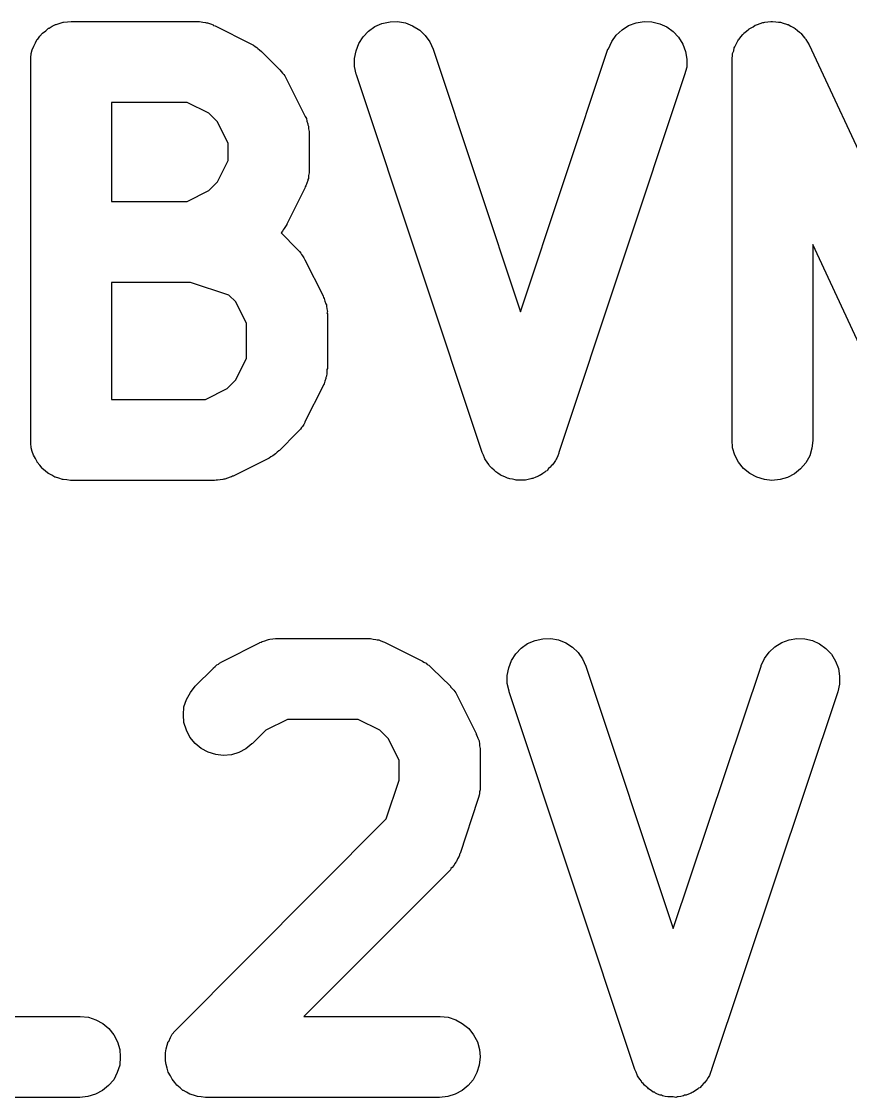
# Model space of a CAD drawing. Extents: x 74.5 to 148.7, y -138.1 to -71.3.
# Drawn here: x 114.725 to 116.261, y -100.595 to -98.602 of the extents above; entities that cross this region are included whole.
import ezdxf

# ---------------------------------------------------------------- set-up
doc = ezdxf.new("R2010")
doc.units = 0
doc.header["$MEASUREMENT"] = 0
doc.layers.add('BLACK', color=7, linetype='CONTINUOUS')

msp = doc.modelspace()

# ---------------------------------------------------------------- linework, layer by layer
at = {"layer": 'BLACK', "linetype": 'CONTINUOUS'}
for p, q in [((114.782, -98.6106), (114.788, -98.6073)), ((114.788, -98.6072), (114.789, -98.6071)), ((114.788, -98.6073), (114.788, -98.6072)), ((114.789, -98.6071), (114.795, -98.6051)), ((114.795, -98.6051), (114.802, -98.6031)), ((114.802, -98.6031), (114.803, -98.603)), ((114.802, -98.6031), (114.802, -98.6031)), ((114.803, -98.603), (114.81, -98.6024)), ((114.81, -98.6024), (114.817, -98.6017)), ((114.817, -98.6017), (115.05, -98.6017)), ((115.05, -98.6017), (115.051, -98.6017)), ((115.051, -98.6017), (115.053, -98.6019)), ((115.053, -98.6019), (115.055, -98.6019)), ((115.055, -98.6019), (115.061, -98.6027)), ((115.061, -98.6027), (115.066, -98.6033)), ((115.066, -98.6033), (115.068, -98.604)), ((115.068, -98.604), (115.07, -98.6043)), ((115.07, -98.6043), (115.075, -98.6062)), ((115.075, -98.6062), (115.08, -98.6077)), ((115.08, -98.6077), (115.081, -98.6088)), ((115.38, -98.6112), (115.393, -98.6054)), ((115.393, -98.6054), (115.408, -98.6022)), ((115.408, -98.6022), (115.422, -98.6019)), ((115.422, -98.6019), (115.437, -98.6044)), ((115.437, -98.6044), (115.45, -98.6097)), ((115.85, -98.6092), (115.864, -98.6041)), ((115.864, -98.6041), (115.879, -98.6018)), ((115.879, -98.6018), (115.893, -98.6023)), ((115.893, -98.6023), (115.908, -98.6057)), ((115.908, -98.6057), (115.921, -98.6117)), ((116.081, -98.6113), (116.085, -98.6085)), ((116.085, -98.6085), (116.087, -98.6079)), ((116.087, -98.6079), (116.089, -98.6071)), ((116.089, -98.6071), (116.094, -98.6055)), ((116.094, -98.6055), (116.099, -98.6037)), ((116.099, -98.6037), (116.101, -98.6035)), ((116.101, -98.6035), (116.103, -98.603)), ((116.103, -98.603), (116.108, -98.6025)), ((116.108, -98.6025), (116.114, -98.6017)), ((116.114, -98.6017), (116.115, -98.6018)), ((116.115, -98.6018), (116.117, -98.6017)), ((116.117, -98.6017), (116.123, -98.6023)), ((116.123, -98.6023), (116.128, -98.6026)), ((116.128, -98.6026), (116.13, -98.603)), ((116.13, -98.603), (116.132, -98.6032)), ((116.132, -98.6032), (116.137, -98.6049)), ((116.137, -98.6049), (116.143, -98.6063)), ((116.143, -98.6063), (116.144, -98.607)), ((116.144, -98.607), (116.146, -98.6075)), ((116.146, -98.6075), (116.151, -98.6102)), ((114.759, -98.6289), (114.764, -98.6234)), ((114.764, -98.6231), (114.77, -98.6187)), ((114.764, -98.6233), (114.764, -98.6231)), ((114.764, -98.6234), (114.764, -98.6233)), ((114.77, -98.6187), (114.775, -98.6142)), ((114.775, -98.6141), (114.776, -98.6139)), ((114.775, -98.6142), (114.775, -98.6141)), ((114.776, -98.6139), (114.782, -98.6106)), ((115.081, -98.6088), (115.084, -98.6096)), ((115.084, -98.6096), (115.15, -98.6429)), ((115.358, -98.6301), (115.368, -98.6196)), ((115.368, -98.6196), (115.38, -98.6112)), ((115.45, -98.6097), (115.463, -98.6175)), ((115.463, -98.6175), (115.473, -98.6276)), ((115.473, -98.6276), (115.482, -98.6396)), ((115.819, -98.6387), (115.827, -98.6268)), ((115.827, -98.6268), (115.838, -98.6169)), ((115.838, -98.6169), (115.85, -98.6092)), ((115.921, -98.6117), (115.933, -98.6203)), ((115.933, -98.6203), (115.943, -98.6309)), ((116.058, -98.63), (116.062, -98.6255)), ((116.062, -98.6255), (116.063, -98.6244)), ((116.063, -98.6244), (116.064, -98.6231)), ((116.064, -98.6231), (116.069, -98.6196)), ((116.069, -98.6196), (116.073, -98.6158)), ((116.073, -98.6158), (116.074, -98.615)), ((116.074, -98.615), (116.076, -98.6139)), ((116.076, -98.6139), (116.081, -98.6113)), ((116.151, -98.6102), (116.156, -98.6126)), ((116.156, -98.6126), (116.157, -98.6137)), ((116.157, -98.6137), (116.159, -98.6145)), ((116.159, -98.6145), (116.163, -98.6181)), ((116.163, -98.6181), (116.167, -98.6214)), ((116.167, -98.6214), (116.169, -98.6227)), ((116.169, -98.6227), (116.17, -98.6238)), ((116.17, -98.6238), (116.173, -98.6282)), ((116.173, -98.6282), (116.177, -98.6324)), ((114.745, -98.6544), (114.748, -98.6476)), ((114.748, -98.6471), (114.751, -98.6409)), ((114.748, -98.6474), (114.748, -98.6471)), ((114.748, -98.6476), (114.748, -98.6474)), ((114.751, -98.6409), (114.754, -98.6347)), ((114.754, -98.6347), (114.755, -98.6345)), ((114.755, -98.6343), (114.759, -98.6289)), ((114.755, -98.6345), (114.755, -98.6343)), ((115.15, -98.6429), (115.151, -98.6434)), ((115.151, -98.6434), (115.155, -98.6457)), ((115.155, -98.6457), (115.158, -98.6477)), ((115.158, -98.6477), (115.161, -98.6497)), ((115.345, -98.656), (115.35, -98.6424)), ((115.35, -98.6424), (115.358, -98.6301)), ((115.482, -98.6396), (115.488, -98.6529)), ((115.813, -98.652), (115.819, -98.6387)), ((115.943, -98.6309), (115.951, -98.6434)), ((115.951, -98.6434), (115.956, -98.657)), ((116.047, -98.6488), (116.048, -98.6471)), ((116.048, -98.6471), (116.05, -98.6422)), ((116.05, -98.6422), (116.053, -98.6372)), ((116.053, -98.6372), (116.054, -98.6358)), ((116.054, -98.6358), (116.055, -98.6343)), ((116.055, -98.6343), (116.058, -98.63)), ((116.177, -98.6324), (116.178, -98.6338)), ((116.178, -98.6338), (116.179, -98.6352)), ((116.179, -98.6352), (116.182, -98.6401)), ((116.182, -98.6401), (116.185, -98.6449)), ((116.185, -98.6449), (116.35, -98.9993)), ((114.742, -98.6685), (114.743, -98.6616)), ((114.743, -98.6611), (114.745, -98.6544)), ((114.743, -98.6613), (114.743, -98.6611)), ((114.743, -98.6616), (114.743, -98.6613)), ((115.161, -98.6497), (115.163, -98.6514)), ((115.163, -98.6514), (115.166, -98.6543)), ((115.166, -98.6543), (115.17, -98.657)), ((115.17, -98.657), (115.203, -98.6903)), ((115.342, -98.6704), (115.345, -98.656)), ((115.488, -98.6529), (115.65, -99.1395)), ((115.65, -99.1395), (115.812, -98.6529)), ((115.812, -98.6529), (115.813, -98.652)), ((115.956, -98.657), (115.958, -98.6715)), ((116.042, -98.67), (116.043, -98.6644)), ((116.043, -98.6611), (116.045, -98.6557)), ((116.043, -98.6628), (116.043, -98.6611)), ((116.043, -98.6644), (116.043, -98.6628)), ((116.045, -98.6557), (116.046, -98.6503)), ((116.046, -98.6503), (116.047, -98.6488)), ((114.742, -98.6756), (114.742, -98.6685)), ((114.742, -98.6761), (114.742, -98.6756)), ((114.742, -98.6762), (114.742, -98.6761)), ((114.742, -98.6761), (114.742, -98.6761)), ((114.742, -98.6767), (114.742, -98.6762)), ((114.742, -99.3767), (114.742, -98.6767)), ((115.342, -98.6851), (115.342, -98.6704)), ((115.345, -98.6994), (115.342, -98.6851)), ((115.958, -98.6861), (115.954, -98.7004)), ((115.958, -98.6715), (115.958, -98.6861)), ((116.042, -98.6756), (116.042, -98.67)), ((116.042, -98.6767), (116.042, -98.6756)), ((116.042, -99.3767), (116.042, -98.6767)), ((115.203, -98.6903), (115.204, -98.691)), ((115.204, -98.691), (115.206, -98.6943)), ((115.206, -98.6943), (115.209, -98.6974)), ((115.209, -98.6974), (115.211, -98.7)), ((115.211, -98.7), (115.213, -98.7025)), ((115.213, -98.7025), (115.215, -98.7062)), ((115.215, -98.7062), (115.217, -98.7098)), ((115.346, -98.7004), (115.345, -98.6994)), ((115.579, -99.4004), (115.346, -98.7004)), ((115.954, -98.7004), (115.721, -99.4004)), ((115.217, -98.7098), (115.25, -98.7765)), ((114.892, -98.7517), (114.892, -98.935)), ((115.032, -98.7517), (114.892, -98.7517)), ((115.072, -98.7716), (115.032, -98.7517)), ((115.088, -98.7878), (115.072, -98.7716)), ((115.108, -98.8277), (115.088, -98.7878)), ((115.25, -98.7765), (115.251, -98.7774)), ((115.251, -98.7774), (115.252, -98.7795)), ((115.252, -98.7795), (115.253, -98.7814)), ((115.253, -98.7814), (115.254, -98.7863)), ((115.254, -98.7863), (115.256, -98.7911)), ((115.256, -98.7911), (115.256, -98.7933)), ((115.256, -98.7933), (115.257, -98.7954)), ((115.257, -98.7954), (115.257, -98.8005)), ((115.257, -98.8005), (115.258, -98.8056)), ((115.258, -98.8056), (115.258, -98.8078)), ((115.258, -98.8078), (115.258, -98.81)), ((115.108, -98.859), (115.108, -98.8277)), ((115.258, -98.81), (115.258, -98.8767)), ((115.088, -98.8989), (115.108, -98.859)), ((115.258, -98.8821), (115.257, -98.8872)), ((115.257, -98.8872), (115.257, -98.8923)), ((115.258, -98.8767), (115.258, -98.8777)), ((115.258, -98.8777), (115.258, -98.8799)), ((115.258, -98.8799), (115.258, -98.8821)), ((115.072, -98.915), (115.088, -98.8989)), ((115.252, -98.9062), (115.251, -98.9081)), ((115.254, -98.9013), (115.252, -98.9062)), ((115.256, -98.8965), (115.254, -98.9013)), ((115.257, -98.8923), (115.256, -98.8944)), ((115.256, -98.8944), (115.256, -98.8965)), ((115.032, -98.935), (115.072, -98.915)), ((115.25, -98.9102), (115.217, -98.9769)), ((115.251, -98.9081), (115.25, -98.9102)), ((114.892, -98.935), (115.032, -98.935)), ((115.212, -98.9851), (115.21, -98.9875)), ((115.214, -98.9813), (115.212, -98.9851)), ((115.217, -98.9778), (115.214, -98.9813)), ((115.217, -98.9769), (115.217, -98.9778)), ((115.209, -98.9901), (115.206, -98.993)), ((115.206, -98.993), (115.236, -99.0236)), ((115.21, -98.9875), (115.209, -98.9901)), ((115.236, -99.0236), (115.237, -99.0244)), ((115.237, -99.0244), (115.24, -99.0277)), ((116.282, -99.2084), (116.192, -99.0147)), ((116.192, -99.0147), (116.192, -99.3767)), ((115.24, -99.0277), (115.243, -99.0307)), ((115.243, -99.0307), (115.244, -99.0334)), ((115.244, -99.0334), (115.246, -99.0358)), ((115.246, -99.0358), (115.248, -99.0396)), ((115.248, -99.0396), (115.25, -99.0431)), ((115.25, -99.0431), (115.284, -99.1098)), ((114.892, -99.085), (114.892, -99.3017)), ((115.038, -99.085), (114.892, -99.085)), ((115.109, -99.1089), (115.038, -99.085)), ((115.122, -99.1211), (115.109, -99.1089)), ((115.142, -99.161), (115.122, -99.1211)), ((115.284, -99.1098), (115.284, -99.1107)), ((115.284, -99.1107), (115.285, -99.1128)), ((115.285, -99.1128), (115.286, -99.1148)), ((115.286, -99.1148), (115.287, -99.1197)), ((115.287, -99.1197), (115.289, -99.1245)), ((115.289, -99.1245), (115.29, -99.1267)), ((115.29, -99.1267), (115.29, -99.1288)), ((115.29, -99.1288), (115.291, -99.1339)), ((115.291, -99.1339), (115.292, -99.1389)), ((115.292, -99.1389), (115.291, -99.1411)), ((115.291, -99.1411), (115.292, -99.1433)), ((115.292, -99.1433), (115.292, -99.2433)), ((115.142, -99.2256), (115.142, -99.161)), ((115.122, -99.2656), (115.142, -99.2256)), ((115.292, -99.2444), (115.291, -99.2466)), ((115.292, -99.2433), (115.292, -99.2444)), ((115.106, -99.2817), (115.122, -99.2656)), ((115.289, -99.2632), (115.287, -99.268)), ((115.29, -99.2589), (115.289, -99.261)), ((115.289, -99.261), (115.289, -99.2632)), ((115.291, -99.2538), (115.29, -99.2589)), ((115.291, -99.2466), (115.291, -99.2488)), ((115.291, -99.2488), (115.291, -99.2538)), ((115.066, -99.3017), (115.106, -99.2817)), ((115.284, -99.2769), (115.25, -99.3435)), ((115.285, -99.2748), (115.284, -99.2769)), ((115.286, -99.2729), (115.285, -99.2748)), ((115.287, -99.268), (115.286, -99.2729)), ((114.892, -99.3017), (115.066, -99.3017)), ((115.25, -99.3445), (115.248, -99.348)), ((115.25, -99.3435), (115.25, -99.3445)), ((115.236, -99.363), (115.203, -99.3964)), ((115.239, -99.3598), (115.236, -99.363)), ((115.242, -99.3568), (115.239, -99.3598)), ((115.244, -99.3541), (115.242, -99.3568)), ((115.246, -99.3517), (115.244, -99.3541)), ((115.248, -99.348), (115.246, -99.3517)), ((114.742, -99.3837), (114.742, -99.3767)), ((114.743, -99.3907), (114.742, -99.3837)), ((116.043, -99.3912), (116.042, -99.3767)), ((116.192, -99.3777), (116.19, -99.3923)), ((116.192, -99.3767), (116.192, -99.3777)), ((114.743, -99.391), (114.743, -99.3907)), ((114.743, -99.3912), (114.743, -99.391)), ((114.745, -99.398), (114.743, -99.3912)), ((114.747, -99.4048), (114.745, -99.398)), ((114.747, -99.405), (114.747, -99.4048)), ((114.747, -99.4052), (114.747, -99.405)), ((114.751, -99.4115), (114.747, -99.4052)), ((115.193, -99.4043), (115.191, -99.4062)), ((115.196, -99.4026), (115.193, -99.4043)), ((115.199, -99.3997), (115.196, -99.4026)), ((115.202, -99.3971), (115.199, -99.3997)), ((115.203, -99.3964), (115.202, -99.3971)), ((115.581, -99.4051), (115.579, -99.4004)), ((115.583, -99.41), (115.581, -99.4051)), ((115.721, -99.4014), (115.719, -99.4061)), ((115.721, -99.4004), (115.721, -99.4014)), ((116.047, -99.4052), (116.043, -99.3912)), ((116.054, -99.4182), (116.047, -99.4052)), ((116.19, -99.3923), (116.186, -99.4062)), ((114.754, -99.4177), (114.751, -99.4115)), ((114.754, -99.4179), (114.754, -99.4177)), ((114.754, -99.4182), (114.754, -99.4179)), ((114.759, -99.4237), (114.754, -99.4182)), ((114.763, -99.4291), (114.759, -99.4237)), ((115.184, -99.4104), (115.117, -99.4437)), ((115.187, -99.4082), (115.184, -99.4104)), ((115.191, -99.4062), (115.187, -99.4082)), ((115.584, -99.4118), (115.583, -99.41)), ((115.585, -99.4138), (115.584, -99.4118)), ((115.588, -99.418), (115.585, -99.4138)), ((115.591, -99.4224), (115.588, -99.418)), ((115.592, -99.424), (115.591, -99.4224)), ((115.593, -99.4257), (115.592, -99.424)), ((115.597, -99.4293), (115.593, -99.4257)), ((115.707, -99.4248), (115.706, -99.4265)), ((115.709, -99.4232), (115.707, -99.4248)), ((115.712, -99.4189), (115.709, -99.4232)), ((115.715, -99.4147), (115.712, -99.4189)), ((115.716, -99.4127), (115.715, -99.4147)), ((115.717, -99.4109), (115.716, -99.4127)), ((115.719, -99.4061), (115.717, -99.4109)), ((116.063, -99.4295), (116.054, -99.4182)), ((116.179, -99.419), (116.169, -99.4303)), ((116.186, -99.4062), (116.179, -99.419)), ((114.763, -99.4293), (114.763, -99.4291)), ((114.763, -99.4295), (114.763, -99.4293)), ((114.769, -99.434), (114.763, -99.4295)), ((114.774, -99.4385), (114.769, -99.434)), ((114.775, -99.4387), (114.774, -99.4385)), ((114.775, -99.4388), (114.775, -99.4387)), ((114.781, -99.4422), (114.775, -99.4388)), ((114.787, -99.4456), (114.781, -99.4422)), ((114.787, -99.4457), (114.787, -99.4456)), ((114.788, -99.4458), (114.787, -99.4457)), ((115.114, -99.445), (115.112, -99.446)), ((115.116, -99.4442), (115.114, -99.445)), ((115.117, -99.4437), (115.116, -99.4442)), ((115.601, -99.4331), (115.597, -99.4293)), ((115.602, -99.4343), (115.601, -99.4331)), ((115.604, -99.4358), (115.602, -99.4343)), ((115.608, -99.4386), (115.604, -99.4358)), ((115.612, -99.4416), (115.608, -99.4386)), ((115.614, -99.4425), (115.612, -99.4416)), ((115.616, -99.4436), (115.614, -99.4425)), ((115.621, -99.4455), (115.616, -99.4436)), ((115.626, -99.4476), (115.621, -99.4455)), ((115.683, -99.4441), (115.678, -99.4459)), ((115.685, -99.443), (115.683, -99.4441)), ((115.687, -99.4421), (115.685, -99.443)), ((115.691, -99.4392), (115.687, -99.4421)), ((115.695, -99.4364), (115.691, -99.4392)), ((115.697, -99.435), (115.695, -99.4364)), ((115.699, -99.4338), (115.697, -99.435)), ((115.702, -99.43), (115.699, -99.4338)), ((115.706, -99.4265), (115.702, -99.43)), ((116.075, -99.4388), (116.063, -99.4295)), ((116.088, -99.4458), (116.075, -99.4388)), ((116.158, -99.4394), (116.145, -99.4462)), ((116.169, -99.4303), (116.158, -99.4394)), ((114.794, -99.4479), (114.788, -99.4458)), ((114.801, -99.45), (114.794, -99.4479)), ((114.801, -99.4501), (114.801, -99.45)), ((114.802, -99.4501), (114.801, -99.4501)), ((114.809, -99.4509), (114.802, -99.4501)), ((114.816, -99.4517), (114.809, -99.4509)), ((114.817, -99.4517), (114.816, -99.4517)), ((114.816, -99.4517), (114.816, -99.4517)), ((114.816, -99.4517), (114.816, -99.4517)), ((114.816, -99.4517), (114.816, -99.4517)), ((115.083, -99.4517), (114.817, -99.4517)), ((115.086, -99.4515), (115.083, -99.4517)), ((115.088, -99.4515), (115.086, -99.4515)), ((115.093, -99.4507), (115.088, -99.4515)), ((115.098, -99.4502), (115.093, -99.4507)), ((115.1, -99.4496), (115.098, -99.4502)), ((115.102, -99.4493), (115.1, -99.4496)), ((115.107, -99.4475), (115.102, -99.4493)), ((115.112, -99.446), (115.107, -99.4475)), ((115.628, -99.4481), (115.626, -99.4476)), ((115.63, -99.4489), (115.628, -99.4481)), ((115.635, -99.4498), (115.63, -99.4489)), ((115.64, -99.451), (115.635, -99.4498)), ((115.642, -99.4511), (115.64, -99.451)), ((115.644, -99.4514), (115.642, -99.4511)), ((115.649, -99.4513), (115.644, -99.4514)), ((115.655, -99.4515), (115.649, -99.4513)), ((115.657, -99.4512), (115.655, -99.4515)), ((115.659, -99.4511), (115.657, -99.4512)), ((115.664, -99.45), (115.659, -99.4511)), ((115.669, -99.4492), (115.664, -99.45)), ((115.671, -99.4484), (115.669, -99.4492)), ((115.673, -99.448), (115.671, -99.4484)), ((115.678, -99.4459), (115.673, -99.448)), ((116.102, -99.4501), (116.088, -99.4458)), ((116.116, -99.4517), (116.102, -99.4501)), ((116.131, -99.4503), (116.116, -99.4517)), ((116.145, -99.4462), (116.131, -99.4503)), ((115.198, -99.7449), (115.2, -99.7447)), ((115.2, -99.7447), (115.367, -99.7447)), ((115.367, -99.7447), (115.368, -99.7447)), ((115.368, -99.7447), (115.37, -99.7449)), ((115.1, -99.7859), (115.166, -99.7526)), ((115.166, -99.7526), (115.167, -99.7521)), ((115.167, -99.7521), (115.169, -99.7514)), ((115.169, -99.7514), (115.171, -99.7503)), ((115.171, -99.7503), (115.176, -99.7488)), ((115.176, -99.7488), (115.181, -99.7471)), ((115.181, -99.7471), (115.183, -99.7467)), ((115.183, -99.7467), (115.185, -99.7461)), ((115.185, -99.7461), (115.191, -99.7456)), ((115.191, -99.7456), (115.196, -99.7448)), ((115.196, -99.7448), (115.198, -99.7449)), ((115.37, -99.7449), (115.372, -99.7449)), ((115.372, -99.7449), (115.377, -99.7457)), ((115.377, -99.7457), (115.382, -99.7463)), ((115.382, -99.7463), (115.384, -99.747)), ((115.384, -99.747), (115.387, -99.7473)), ((115.387, -99.7473), (115.391, -99.7492)), ((115.391, -99.7492), (115.396, -99.7507)), ((115.396, -99.7507), (115.398, -99.7518)), ((115.398, -99.7518), (115.4, -99.7526)), ((115.4, -99.7526), (115.467, -99.7859)), ((115.641, -99.7731), (115.651, -99.7626)), ((115.651, -99.7626), (115.663, -99.7542)), ((115.663, -99.7542), (115.677, -99.7484)), ((115.677, -99.7484), (115.691, -99.7452)), ((115.691, -99.7452), (115.706, -99.7449)), ((115.706, -99.7449), (115.72, -99.7474)), ((115.72, -99.7474), (115.734, -99.7527)), ((115.734, -99.7527), (115.746, -99.7605)), ((115.746, -99.7605), (115.757, -99.7706)), ((116.111, -99.7698), (116.121, -99.7599)), ((116.121, -99.7599), (116.134, -99.7522)), ((116.134, -99.7522), (116.148, -99.7471)), ((116.148, -99.7471), (116.162, -99.7448)), ((116.162, -99.7448), (116.177, -99.7453)), ((116.177, -99.7453), (116.191, -99.7487)), ((116.191, -99.7487), (116.204, -99.7547)), ((116.204, -99.7547), (116.216, -99.7633)), ((116.216, -99.7633), (116.226, -99.7739)), ((115.633, -99.7854), (115.641, -99.7731)), ((115.757, -99.7706), (115.765, -99.7826)), ((115.765, -99.7826), (115.771, -99.7959)), ((116.096, -99.795), (116.102, -99.7817)), ((116.102, -99.7817), (116.111, -99.7698)), ((116.226, -99.7739), (116.234, -99.7864)), ((115.047, -99.8333), (115.08, -99.8)), ((115.08, -99.8), (115.081, -99.7992)), ((115.081, -99.7992), (115.084, -99.7966)), ((115.084, -99.7966), (115.087, -99.7937)), ((115.087, -99.7937), (115.09, -99.792)), ((115.09, -99.792), (115.092, -99.7901)), ((115.092, -99.7901), (115.096, -99.7882)), ((115.096, -99.7882), (115.1, -99.7859)), ((115.467, -99.7859), (115.468, -99.7864)), ((115.468, -99.7864), (115.471, -99.7887)), ((115.471, -99.7887), (115.475, -99.7907)), ((115.475, -99.7907), (115.477, -99.7927)), ((115.477, -99.7927), (115.48, -99.7944)), ((115.48, -99.7944), (115.483, -99.7973)), ((115.483, -99.7973), (115.486, -99.8)), ((115.486, -99.8), (115.52, -99.8333)), ((115.625, -99.8134), (115.628, -99.799)), ((115.628, -99.799), (115.633, -99.7854)), ((115.771, -99.7959), (115.933, -100.282)), ((115.933, -100.282), (116.096, -99.7959)), ((116.096, -99.7959), (116.096, -99.795)), ((116.234, -99.7864), (116.239, -99.8)), ((116.239, -99.8), (116.241, -99.8145)), ((115.625, -99.8281), (115.625, -99.8134)), ((116.241, -99.8145), (116.241, -99.8291)), ((115.038, -99.8446), (115.047, -99.8333)), ((115.52, -99.8333), (115.52, -99.834)), ((115.52, -99.834), (115.523, -99.8373)), ((115.523, -99.8373), (115.526, -99.8404)), ((115.526, -99.8404), (115.528, -99.843)), ((115.528, -99.843), (115.53, -99.8455)), ((115.629, -99.8424), (115.625, -99.8281)), ((115.629, -99.8434), (115.629, -99.8424)), ((115.862, -100.543), (115.629, -99.8434)), ((116.238, -99.8434), (116.004, -100.543)), ((116.241, -99.8291), (116.238, -99.8434)), ((115.026, -99.8715), (115.031, -99.8575)), ((115.031, -99.8575), (115.038, -99.8446)), ((115.53, -99.8455), (115.532, -99.8492)), ((115.532, -99.8492), (115.534, -99.8528)), ((115.534, -99.8528), (115.567, -99.9195)), ((115.025, -99.8861), (115.026, -99.8715)), ((115.026, -99.9006), (115.025, -99.8861)), ((115.031, -99.9147), (115.026, -99.9006)), ((115.218, -99.8947), (115.178, -99.9146)), ((115.349, -99.8947), (115.218, -99.8947)), ((115.389, -99.9146), (115.349, -99.8947)), ((115.037, -99.9276), (115.031, -99.9147)), ((115.178, -99.9146), (115.153, -99.9394)), ((115.405, -99.9308), (115.389, -99.9146)), ((115.567, -99.9195), (115.568, -99.9204)), ((115.568, -99.9204), (115.568, -99.9225)), ((115.568, -99.9225), (115.569, -99.9244)), ((115.047, -99.939), (115.037, -99.9276)), ((115.058, -99.9484), (115.047, -99.939)), ((115.152, -99.9401), (115.141, -99.9492)), ((115.153, -99.9394), (115.152, -99.9401)), ((115.425, -99.9707), (115.405, -99.9308)), ((115.569, -99.9244), (115.571, -99.9293)), ((115.571, -99.9293), (115.573, -99.9341)), ((115.573, -99.9341), (115.573, -99.9363)), ((115.573, -99.9363), (115.574, -99.9384)), ((115.574, -99.9384), (115.574, -99.9435)), ((115.574, -99.9435), (115.575, -99.9486)), ((115.071, -99.9554), (115.058, -99.9484)), ((115.085, -99.9597), (115.071, -99.9554)), ((115.099, -99.9613), (115.085, -99.9597)), ((115.114, -99.9601), (115.099, -99.9613)), ((115.128, -99.956), (115.114, -99.9601)), ((115.141, -99.9492), (115.128, -99.956)), ((115.575, -99.9486), (115.575, -99.9508)), ((115.575, -99.9508), (115.575, -99.953)), ((115.575, -99.953), (115.575, -100.02)), ((115.425, -100.007), (115.425, -99.9707)), ((115.401, -100.079), (115.425, -100.007)), ((115.575, -100.02), (115.575, -100.021)), ((115.575, -100.021), (115.575, -100.025)), ((115.571, -100.043), (115.538, -100.143)), ((115.572, -100.039), (115.571, -100.043)), ((115.573, -100.035), (115.572, -100.039)), ((115.574, -100.032), (115.573, -100.035)), ((115.575, -100.025), (115.574, -100.029)), ((115.574, -100.029), (115.574, -100.032)), ((115.014, -100.467), (115.401, -100.079)), ((115.538, -100.143), (115.537, -100.144)), ((115.529, -100.161), (115.526, -100.165)), ((115.53, -100.159), (115.529, -100.161)), ((115.531, -100.158), (115.53, -100.159)), ((115.533, -100.153), (115.531, -100.158)), ((115.536, -100.148), (115.533, -100.153)), ((115.537, -100.146), (115.536, -100.148)), ((115.537, -100.144), (115.537, -100.146)), ((115.52, -100.173), (115.248, -100.445)), ((115.521, -100.171), (115.52, -100.173)), ((115.523, -100.169), (115.521, -100.171)), ((115.526, -100.165), (115.523, -100.169)), ((114.708, -100.445), (114.833, -100.445)), ((114.833, -100.445), (114.834, -100.445)), ((114.834, -100.445), (114.849, -100.446)), ((114.849, -100.446), (114.863, -100.451)), ((114.863, -100.451), (114.876, -100.458)), ((114.876, -100.458), (114.887, -100.467)), ((115.248, -100.445), (115.5, -100.445)), ((115.5, -100.445), (115.501, -100.445)), ((115.501, -100.445), (115.516, -100.446)), ((115.516, -100.446), (115.53, -100.451)), ((115.53, -100.451), (115.542, -100.458)), ((115.542, -100.458), (115.554, -100.467)), ((114.887, -100.467), (114.896, -100.479)), ((114.896, -100.479), (114.903, -100.492)), ((115.001, -100.484), (115.004, -100.478)), ((115.004, -100.478), (115.009, -100.472)), ((115.004, -100.478), (115.004, -100.478)), ((115.004, -100.478), (115.004, -100.478)), ((115.009, -100.472), (115.014, -100.467)), ((115.554, -100.467), (115.563, -100.479)), ((115.563, -100.479), (115.57, -100.492)), ((114.903, -100.492), (114.907, -100.506)), ((114.993, -100.505), (114.995, -100.498)), ((114.995, -100.498), (114.997, -100.491)), ((114.997, -100.491), (114.997, -100.491)), ((114.997, -100.491), (114.998, -100.491)), ((114.998, -100.491), (115.001, -100.484)), ((115.57, -100.492), (115.574, -100.506)), ((114.907, -100.506), (114.908, -100.52)), ((114.908, -100.52), (114.907, -100.535)), ((114.992, -100.512), (114.993, -100.505)), ((114.992, -100.519), (114.992, -100.512)), ((114.992, -100.527), (114.992, -100.519)), ((114.992, -100.519), (114.992, -100.519)), ((114.992, -100.519), (114.992, -100.519)), ((114.993, -100.505), (114.993, -100.505)), ((114.993, -100.505), (114.993, -100.505)), ((115.575, -100.52), (115.573, -100.535)), ((115.574, -100.506), (115.575, -100.52)), ((114.907, -100.535), (114.902, -100.549)), ((114.993, -100.534), (114.992, -100.527)), ((114.995, -100.541), (114.993, -100.534)), ((114.993, -100.534), (114.993, -100.534)), ((114.993, -100.534), (114.993, -100.534)), ((114.997, -100.548), (114.995, -100.541)), ((115.573, -100.535), (115.569, -100.549)), ((114.902, -100.549), (114.896, -100.562)), ((115.001, -100.555), (114.997, -100.548)), ((114.997, -100.548), (114.997, -100.548)), ((114.997, -100.548), (114.997, -100.548)), ((115.004, -100.561), (115.001, -100.555)), ((115.009, -100.567), (115.004, -100.561)), ((115.004, -100.561), (115.004, -100.561)), ((115.004, -100.561), (115.004, -100.561)), ((115.569, -100.549), (115.562, -100.562)), ((115.864, -100.548), (115.862, -100.543)), ((115.866, -100.553), (115.864, -100.548)), ((115.867, -100.555), (115.866, -100.553)), ((115.868, -100.557), (115.867, -100.555)), ((115.871, -100.561), (115.868, -100.557)), ((115.874, -100.565), (115.871, -100.561)), ((115.998, -100.558), (115.995, -100.562)), ((115.999, -100.556), (115.998, -100.558)), ((116, -100.554), (115.999, -100.556)), ((116.002, -100.549), (116, -100.554)), ((116.004, -100.544), (116.002, -100.549)), ((116.004, -100.543), (116.004, -100.544)), ((114.886, -100.573), (114.875, -100.582)), ((114.896, -100.562), (114.886, -100.573)), ((115.013, -100.572), (115.009, -100.567)), ((115.019, -100.577), (115.013, -100.572)), ((115.013, -100.572), (115.013, -100.572)), ((115.013, -100.572), (115.013, -100.572)), ((115.024, -100.582), (115.019, -100.577)), ((115.553, -100.573), (115.542, -100.582)), ((115.562, -100.562), (115.553, -100.573)), ((115.875, -100.567), (115.874, -100.565)), ((115.877, -100.569), (115.875, -100.567)), ((115.88, -100.572), (115.877, -100.569)), ((115.884, -100.576), (115.88, -100.572)), ((115.886, -100.577), (115.884, -100.576)), ((115.887, -100.579), (115.886, -100.577)), ((115.892, -100.582), (115.887, -100.579)), ((115.979, -100.579), (115.974, -100.582)), ((115.98, -100.578), (115.979, -100.579)), ((115.982, -100.577), (115.98, -100.578)), ((115.986, -100.573), (115.982, -100.577)), ((115.989, -100.569), (115.986, -100.573)), ((115.991, -100.568), (115.989, -100.569)), ((115.992, -100.566), (115.991, -100.568)), ((115.995, -100.562), (115.992, -100.566)), ((114.833, -100.595), (114.433, -100.595)), ((114.848, -100.593), (114.833, -100.595)), ((114.862, -100.589), (114.848, -100.593)), ((114.875, -100.582), (114.862, -100.589)), ((115.025, -100.582), (115.024, -100.582)), ((115.024, -100.582), (115.024, -100.582)), ((115.031, -100.585), (115.025, -100.582)), ((115.037, -100.589), (115.031, -100.585)), ((115.044, -100.591), (115.037, -100.589)), ((115.037, -100.589), (115.037, -100.589)), ((115.037, -100.589), (115.037, -100.589)), ((115.051, -100.593), (115.044, -100.591)), ((115.058, -100.594), (115.051, -100.593)), ((115.051, -100.593), (115.051, -100.593)), ((115.051, -100.593), (115.051, -100.593)), ((115.066, -100.595), (115.058, -100.594)), ((115.067, -100.595), (115.066, -100.595)), ((115.066, -100.595), (115.066, -100.595)), ((115.066, -100.595), (115.066, -100.595)), ((115.066, -100.595), (115.066, -100.595)), ((115.5, -100.595), (115.067, -100.595)), ((115.515, -100.593), (115.5, -100.595)), ((115.529, -100.589), (115.515, -100.593)), ((115.542, -100.582), (115.529, -100.589)), ((115.896, -100.585), (115.892, -100.582)), ((115.898, -100.585), (115.896, -100.585)), ((115.9, -100.587), (115.898, -100.585)), ((115.904, -100.589), (115.9, -100.587)), ((115.909, -100.591), (115.904, -100.589)), ((115.911, -100.591), (115.909, -100.591)), ((115.913, -100.592), (115.911, -100.591)), ((115.918, -100.593), (115.913, -100.592)), ((115.923, -100.594), (115.918, -100.593)), ((115.926, -100.594), (115.923, -100.594)), ((115.928, -100.594), (115.926, -100.594)), ((115.933, -100.594), (115.928, -100.594)), ((115.938, -100.595), (115.933, -100.594)), ((115.94, -100.594), (115.938, -100.595)), ((115.942, -100.594), (115.94, -100.594)), ((115.947, -100.593), (115.942, -100.594)), ((115.952, -100.592), (115.947, -100.593)), ((115.954, -100.591), (115.952, -100.592)), ((115.957, -100.591), (115.954, -100.591)), ((115.961, -100.589), (115.957, -100.591)), ((115.966, -100.587), (115.961, -100.589)), ((115.968, -100.586), (115.966, -100.587)), ((115.97, -100.585), (115.968, -100.586)), ((115.974, -100.582), (115.97, -100.585))]:
    msp.add_line(p, q, dxfattribs=at)

doc.saveas('drawing.dxf')
